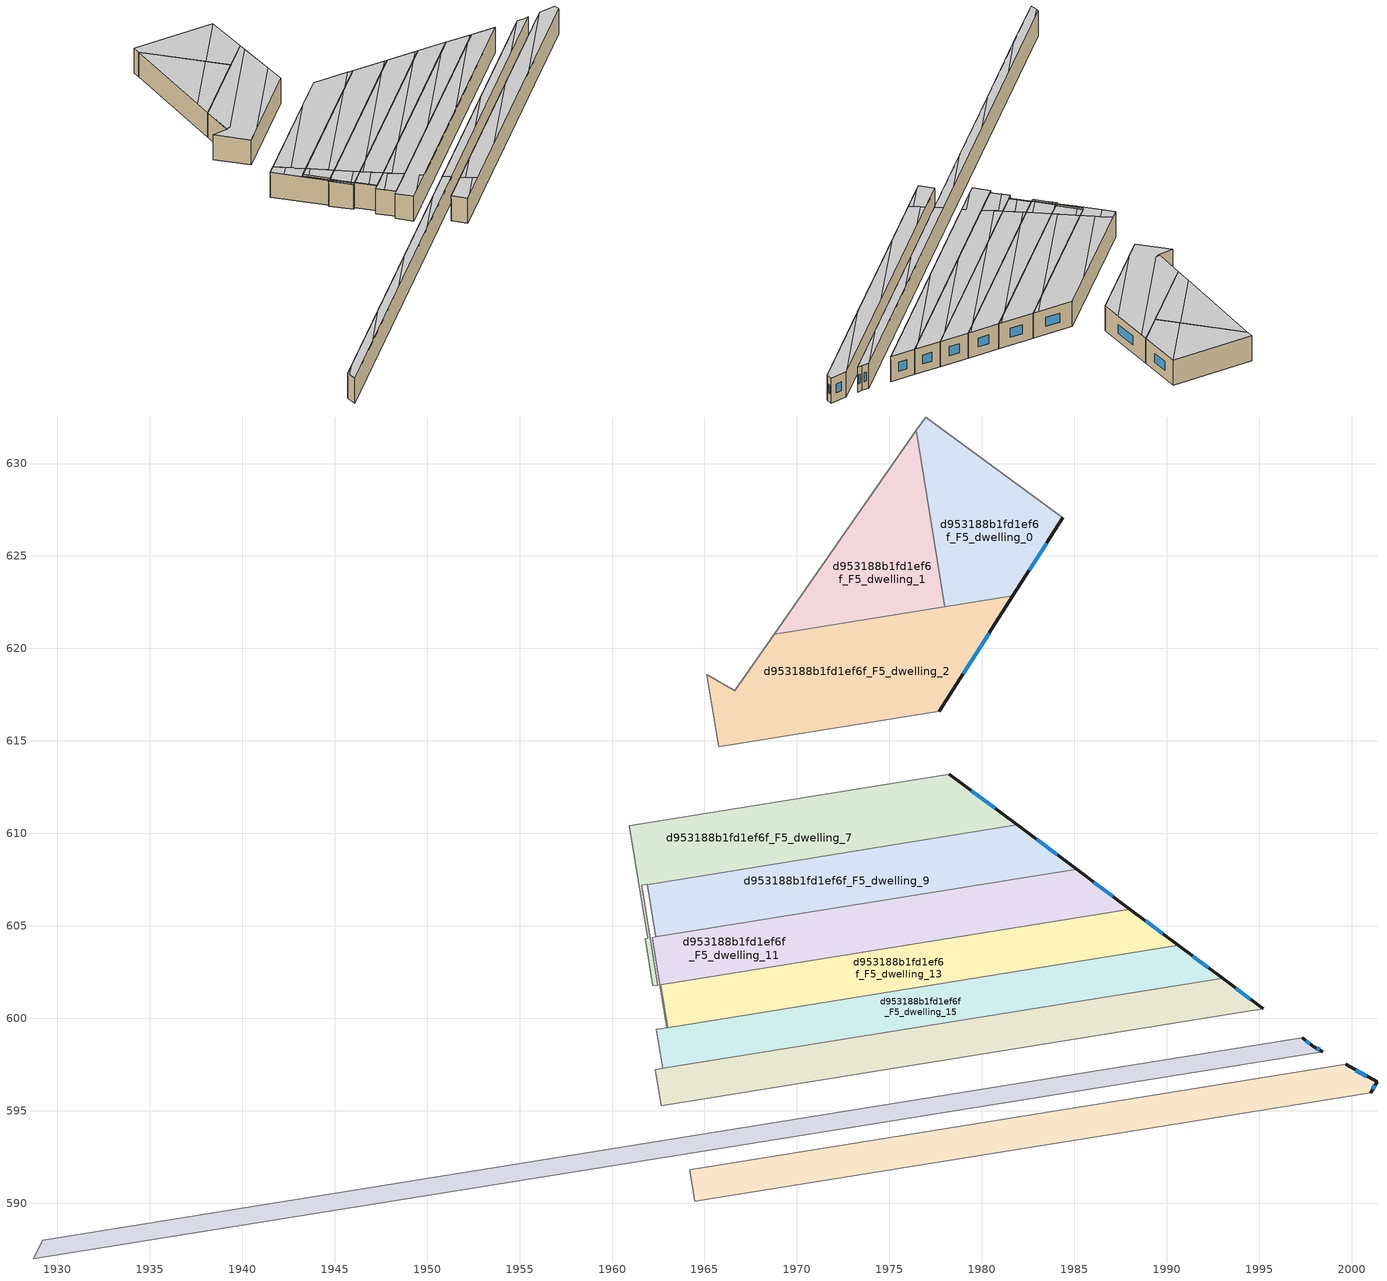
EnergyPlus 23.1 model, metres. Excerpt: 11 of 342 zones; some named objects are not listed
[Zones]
d953188b1fd1ef6f_F5_dwelling_0
 floor to d953188b1fd1ef6f_F4_dwelling_0 (EU_floor_Construction): 1984.36,627.07 1981.68,622.85 1978,622.26 1976.46,631.79 1976.97,632.51 z15
 wall outside (EU_wall_Construction): 1981.68,622.85 1984.36,627.07 z15:18
 wall adiabatic (EU_wall_Construction): 1984.36,627.07 1976.97,632.51 1976.46,631.79 z15:18
 wall to d953188b1fd1ef6f_F5_dwelling_1 (EU_wall_Construction): 1976.46,631.79 1978,622.26 z15:18
 wall to d953188b1fd1ef6f_F5_dwelling_2 (EU_wall_Construction): 1978,622.26 1981.68,622.85 z15:18
 window (EU_Window_Construction): 1982.55,624.22 1983.49,625.7 z15.97:17.03
 ceiling to d953188b1fd1ef6f_F6_dwelling_21 (EU_floor_Construction): 1984.34,627.03 1984.36,627.07 1976.97,632.51 1976.46,631.79 1977.58,624.86 z18
 ceiling to d953188b1fd1ef6f_F6_dwelling_22 (EU_floor_Construction): 1981.68,622.85 1984.34,627.03 1977.58,624.86 1978,622.26 z18
d953188b1fd1ef6f_F5_dwelling_1
 floor to d953188b1fd1ef6f_F4_dwelling_1 (EU_floor_Construction): 1976.46,631.79 1978,622.26 1968.78,620.78 z15
 wall adiabatic (EU_wall_Construction): 1976.46,631.79 1968.78,620.78 z15:18
 wall to d953188b1fd1ef6f_F5_dwelling_2 (EU_wall_Construction): 1968.78,620.78 1978,622.26 z15:18
 ceiling to d953188b1fd1ef6f_F6_dwelling_22 (EU_floor_Construction): 1978,622.26 1977.58,624.86 1969.91,622.39 1968.78,620.78 z18
 ceiling to d953188b1fd1ef6f_F6_dwelling_21 (EU_floor_Construction): 1977.58,624.86 1976.46,631.79 1969.91,622.39 z18
d953188b1fd1ef6f_F5_dwelling_11
 floor to d953188b1fd1ef6f_F4_dwelling_11 (EU_floor_Construction): 1988,605.91 1962.63,601.83 1963.01,599.5 1962.95,599.49 1962.17,604.37 1985.12,608.06 z15
 wall outside (EU_wall_Construction): 1988,605.91 1985.12,608.06 z15:18
 wall to d953188b1fd1ef6f_F5_dwelling_13 (EU_wall_Construction): 1963.01,599.5 1962.63,601.83 1988,605.91 z15:18
 wall to d953188b1fd1ef6f_F5_dwelling_15 (EU_wall_Construction): 1962.95,599.49 1963.01,599.5 z15:18
 wall to d953188b1fd1ef6f_F5_dwelling_14 (EU_wall_Construction): 1962.36,604.4 1962.17,604.37 1962.95,599.49 z15:18
 wall to d953188b1fd1ef6f_F5_dwelling_9 (EU_wall_Construction): 1985.12,608.06 1962.36,604.4 z15:18
 window (EU_Window_Construction): 1987.07,606.6 1986.06,607.36 z15.97:17.03
 ceiling to d953188b1fd1ef6f_F6_dwelling_27 (EU_floor_Construction): 1986.21,605.62 1987.73,606.11 1985.12,608.06 1983.27,607.76 1967.04,602.54 z18
 ceiling to d953188b1fd1ef6f_F6_dwelling_26 (EU_floor_Construction): 1983.27,607.76 1963.92,604.65 1964.72,602.16 1967.04,602.54 z18
 ceiling adiabatic (EU_roof_Construction): 1988,605.91 1987.73,606.11 1986.21,605.62 z18
 ceiling to d953188b1fd1ef6f_F6_dwelling_6 (EU_floor_Construction): 1964.51,602.82 1963.92,604.65 1963.16,604.53 1962.19,604.21 1962.52,602.18 z18
 ceiling to d953188b1fd1ef6f_F6_dwelling_5 (EU_floor_Construction): 1963.16,604.53 1962.17,604.37 1962.19,604.21 z18
 ceiling to d953188b1fd1ef6f_F6_dwelling_7 (EU_floor_Construction): 1964.72,602.16 1964.51,602.82 1962.52,602.18 1962.81,600.37 1962.86,600.39 1962.63,601.83 z18
 ceiling to d953188b1fd1ef6f_F6_dwelling_8 (EU_floor_Construction): 1963.01,599.5 1962.86,600.39 1962.81,600.37 1962.95,599.49 z18
d953188b1fd1ef6f_F5_dwelling_13
 floor to d953188b1fd1ef6f_F4_dwelling_13 (EU_floor_Construction): 1990.63,603.94 1963.01,599.5 1962.63,601.83 1988,605.91 z15
 wall outside (EU_wall_Construction): 1990.63,603.94 1988,605.91 z15:18
 wall to d953188b1fd1ef6f_F5_dwelling_15 (EU_wall_Construction): 1963.01,599.5 1990.63,603.94 z15:18
 window (EU_Window_Construction): 1989.78,604.58 1988.85,605.27 z15.97:17.03
 ceiling to d953188b1fd1ef6f_F6_dwelling_27 (EU_floor_Construction): 1986.21,605.62 1967.04,602.54 1964.83,601.82 1965.45,599.89 1971.36,600.84 z18
 ceiling to d953188b1fd1ef6f_F6_dwelling_26 (EU_floor_Construction): 1967.04,602.54 1964.72,602.16 1964.83,601.82 z18
 ceiling to d953188b1fd1ef6f_F6_dwelling_7 (EU_floor_Construction): 1965.06,601.09 1964.72,602.16 1962.63,601.83 1962.86,600.39 z18
 ceiling to d953188b1fd1ef6f_F6_dwelling_8 (EU_floor_Construction): 1965.45,599.89 1965.06,601.09 1962.86,600.39 1963.01,599.5 z18
 ceiling adiabatic (EU_roof_Construction): 1990.63,603.94 1988,605.91 1986.21,605.62 1971.36,600.84 z18
d953188b1fd1ef6f_F5_dwelling_15
 floor to d953188b1fd1ef6f_F4_dwelling_15 (EU_floor_Construction): 1993.01,602.16 1962.73,597.29 1962.4,599.4 1962.95,599.49 1963.01,599.5 1990.63,603.94 z15
 wall outside (EU_wall_Construction): 1993.01,602.16 1990.63,603.94 z15:18
 wall to d953188b1fd1ef6f_F5_dwelling_16 (EU_wall_Construction): 1962.4,599.4 1962.73,597.29 z15:18
 wall to d953188b1fd1ef6f_F5_dwelling_14 (EU_wall_Construction): 1962.95,599.49 1962.65,599.44 1962.4,599.4 z15:18
 wall to d953188b1fd1ef6f_F5_dwelling_17 (EU_wall_Construction): 1962.73,597.29 1993.01,602.16 z15:18
 window (EU_Window_Construction): 1992.24,602.73 1991.4,603.36 z15.97:17.03
 ceiling to d953188b1fd1ef6f_F6_dwelling_29 (EU_floor_Construction): 1991.82,601.97 1992.83,602.29 1990.63,603.94 1988.94,603.67 1975.49,599.34 z18
 ceiling to d953188b1fd1ef6f_F6_dwelling_28 (EU_floor_Construction): 1988.94,603.67 1971.36,600.84 1965.73,599.03 1966.11,597.83 1975.49,599.34 z18
 ceiling to d953188b1fd1ef6f_F6_dwelling_30 (EU_floor_Construction): 1993.01,602.16 1992.83,602.29 1991.82,601.97 z18
 ceiling to d953188b1fd1ef6f_F6_dwelling_9 (EU_floor_Construction): 1965.82,597.78 1966.1,597.87 1965.59,599.45 1962.55,598.47 1962.73,597.29 z18
 ceiling to d953188b1fd1ef6f_F6_dwelling_27 (EU_floor_Construction): 1971.36,600.84 1965.45,599.89 1965.73,599.03 z18
 ceiling to d953188b1fd1ef6f_F6_dwelling_8 (EU_floor_Construction): 1965.59,599.45 1965.45,599.89 1963.01,599.5 1962.95,599.49 1962.4,599.4 1962.55,598.47 z18
d953188b1fd1ef6f_F5_dwelling_17
 floor to d953188b1fd1ef6f_F4_dwelling_17 (EU_floor_Construction): 1995.22,600.51 1962.65,595.27 1962.34,597.22 1993.01,602.16 z15
 wall outside (EU_wall_Construction): 1995.22,600.51 1993.01,602.16 z15:18
 wall to d953188b1fd1ef6f_F5_dwelling_18 (EU_wall_Construction): 1962.34,597.22 1962.65,595.27 z15:18
 wall to d953188b1fd1ef6f_F5_dwelling_19 (EU_wall_Construction): 1962.65,595.27 1995.22,600.51 z15:18
 wall to d953188b1fd1ef6f_F5_dwelling_16 (EU_wall_Construction): 1962.73,597.29 1962.34,597.22 z15:18
 window (EU_Window_Construction): 1994.5,601.04 1993.73,601.62 z15.97:17.03
 ceiling to d953188b1fd1ef6f_F6_dwelling_30 (EU_floor_Construction): 1994.69,600.42 1995.14,600.57 1993.01,602.16 1991.82,601.97 1979.37,597.96 z18
 ceiling to d953188b1fd1ef6f_F6_dwelling_31 (EU_floor_Construction): 1995.22,600.51 1995.14,600.57 1994.69,600.42 z18
 ceiling to d953188b1fd1ef6f_F6_dwelling_11 (EU_floor_Construction): 1966.72,595.93 1966.59,596.34 1963.9,595.47 z18
 ceiling adiabatic (EU_roof_Construction): 1991.82,601.97 1962.34,597.22 1962.65,595.27 1963.9,595.47 1966.59,596.34 1966.72,595.93 1979.37,597.96 z18
d953188b1fd1ef6f_F5_dwelling_2
 floor to d953188b1fd1ef6f_F4_dwelling_2 (EU_floor_Construction): 1981.68,622.85 1977.71,616.6 1965.76,614.68 1965.13,618.58 1965.15,618.57 1966.65,617.71 1968.78,620.78 z15
 wall outside (EU_wall_Construction): 1977.71,616.6 1981.68,622.85 z15:18
 wall adiabatic (EU_wall_Construction): 1968.78,620.78 1966.65,617.71 1965.15,618.57 1965.13,618.58 z15:18
 wall to d953188b1fd1ef6f_F5_dwelling_3 (EU_wall_Construction): 1965.13,618.58 1965.76,614.68 z15:18
 wall to d953188b1fd1ef6f_F5_dwelling_5 (EU_wall_Construction): 1965.76,614.68 1977.71,616.6 z15:18
 window (EU_Window_Construction): 1979,618.63 1980.39,620.82 z15.97:17.03
 ceiling to d953188b1fd1ef6f_F6_dwelling_23 (EU_floor_Construction): 1978.97,618.6 1981.22,622.12 1967.16,617.59 1966.98,617.7 1966.77,617.63 1966.86,617.76 1966.73,617.84 1966.65,617.71 1965.15,618.57 1965.13,618.58 1965.76,614.68 1967.84,615.01 z18
 ceiling to d953188b1fd1ef6f_F6_dwelling_24 (EU_floor_Construction): 1977.71,616.6 1978.97,618.6 1967.84,615.01 z18
 ceiling to d953188b1fd1ef6f_F6_dwelling_22 (EU_floor_Construction): 1981.22,622.12 1981.68,622.85 1968.78,620.78 1966.73,617.84 1966.86,617.76 1966.77,617.63 1966.98,617.7 1967.16,617.59 z18
d953188b1fd1ef6f_F5_dwelling_21
 floor to d953188b1fd1ef6f_F4_dwelling_21 (EU_floor_Construction): 1997.94,598.47 1998.43,598.2 1928.69,586.99 1929.21,587.99 1997.31,598.94 z15
 wall outside (EU_wall_Construction): 1998.43,598.2 1997.94,598.47 1997.31,598.94 z15:18
 wall adiabatic (EU_wall_Construction): 1929.21,587.99 1928.69,586.99 z15:18
 wall to d953188b1fd1ef6f_F5_dwelling_20 (EU_wall_Construction): 1997.31,598.94 1929.21,587.99 z15:18
 wall to d953188b1fd1ef6f_F5_dwelling_22 (EU_wall_Construction): 1928.69,586.99 1998.43,598.2 z15:18
 window (EU_Window_Construction): 1997.74,598.62 1997.52,598.79 / 1998.27,598.29 1998.1,598.38 z15.97:17.03
 ceiling to d953188b1fd1ef6f_F6_dwelling_11 (EU_floor_Construction): 1963.07,593.43 1952.07,591.67 1946.36,589.83 1957.36,591.6 z18
 ceiling adiabatic (EU_roof_Construction): 1952.07,591.67 1941.54,589.97 1935.82,588.13 1946.36,589.83 z18
 ceiling to d953188b1fd1ef6f_F6_dwelling_9 (EU_floor_Construction): 1941.54,589.97 1930.75,588.24 1929.06,587.69 1928.69,586.99 1935.82,588.13 z18
 ceiling to d953188b1fd1ef6f_F6_dwelling_32 (EU_floor_Construction): 1998.43,598.2 1997.94,598.47 1997.31,598.94 1991.6,597.1 z18
 ceiling to d953188b1fd1ef6f_F6_dwelling_8 (EU_floor_Construction): 1930.75,588.24 1929.21,587.99 1929.06,587.69 z18
 ceiling to d953188b1fd1ef6f_F6_dwelling_31 (EU_floor_Construction): 1997.31,598.94 1982.86,596.62 1977.14,594.78 1991.6,597.1 z18
 ceiling to d953188b1fd1ef6f_F6_dwelling_12 (EU_floor_Construction): 1967.59,593.24 1967.31,594.12 1963.07,593.43 1957.36,591.6 z18
 ceiling to d953188b1fd1ef6f_F6_dwelling_30 (EU_floor_Construction): 1982.86,596.62 1967.54,594.15 1967.32,594.08 1967.59,593.24 1977.14,594.78 z18
d953188b1fd1ef6f_F5_dwelling_23
 floor to d953188b1fd1ef6f_F4_dwelling_23 (EU_floor_Construction): 2001.36,596.57 2001.03,595.98 1964.48,590.1 1964.21,591.8 1999.68,597.5 z15
 wall outside (EU_wall_Construction): 2001.03,595.98 2001.36,596.57 1999.68,597.5 z15:18
 wall to d953188b1fd1ef6f_F5_dwelling_24 (EU_wall_Construction): 1964.21,591.8 1964.48,590.1 z15:18
 wall to d953188b1fd1ef6f_F5_dwelling_25 (EU_wall_Construction): 1964.48,590.1 2001.03,595.98 z15:18
 wall to d953188b1fd1ef6f_F5_dwelling_22 (EU_wall_Construction): 1999.68,597.5 1964.21,591.8 z15:18
 window (EU_Window_Construction): 2001.14,596.17 2001.25,596.38 / 2000.82,596.87 2000.23,597.2 z15.97:17.03
 ceiling to d953188b1fd1ef6f_F6_dwelling_33 (EU_floor_Construction): 2001.03,595.98 2001.36,596.57 1999.69,597.5 1988.92,594.03 z18
 ceiling to d953188b1fd1ef6f_F6_dwelling_32 (EU_floor_Construction): 1999.69,597.5 1999.68,597.5 1986.03,595.31 1975.22,591.83 1988.92,594.03 z18
 ceiling to d953188b1fd1ef6f_F6_dwelling_31 (EU_floor_Construction): 1986.03,595.31 1971.57,592.98 1968.04,591.85 1968.39,590.73 1975.22,591.83 z18
 ceiling to d953188b1fd1ef6f_F6_dwelling_13 (EU_floor_Construction): 1968.23,591.25 1967.86,592.39 1964.21,591.8 1964.48,590.1 1964.84,590.16 z18
 ceiling adiabatic (EU_roof_Construction): 1968.39,590.73 1968.23,591.25 1964.84,590.16 1964.48,590.1 z18; 1971.57,592.98 1967.86,592.39 1968.04,591.85 z18
d953188b1fd1ef6f_F5_dwelling_7
 floor to d953188b1fd1ef6f_F4_dwelling_7 (EU_floor_Construction): 1981.92,610.45 1961.6,607.19 1962.47,601.8 1962.21,601.76 1961.8,604.31 1961.92,604.33 1960.94,610.42 1978.24,613.21 z15
 wall outside (EU_wall_Construction): 1981.92,610.45 1978.24,613.21 z15:18
 wall to d953188b1fd1ef6f_F5_dwelling_12 (EU_wall_Construction): 1961.8,604.31 1962.21,601.76 z15:18
 wall to d953188b1fd1ef6f_F5_dwelling_14 (EU_wall_Construction): 1962.21,601.76 1962.47,601.8 1961.6,607.19 1961.91,607.24 z15:18
 wall to d953188b1fd1ef6f_F5_dwelling_5 (EU_wall_Construction): 1978.24,613.21 1960.94,610.42 1961.92,604.33 1961.8,604.31 z15:18
 wall to d953188b1fd1ef6f_F5_dwelling_9 (EU_wall_Construction): 1961.91,607.24 1981.92,610.45 z15:18
 window (EU_Window_Construction): 1980.73,611.35 1979.43,612.31 z15.97:17.03
 ceiling to d953188b1fd1ef6f_F6_dwelling_25 (EU_floor_Construction): 1981.39,610.85 1978.24,613.2 1974.21,612.56 1962.58,608.81 1962.61,608.72 1962.69,608.48 1963.03,607.42 1978.43,609.89 z18
 ceiling to d953188b1fd1ef6f_F6_dwelling_26 (EU_floor_Construction): 1981.92,610.45 1981.62,610.68 1981.39,610.85 1978.43,609.89 z18
 ceiling to d953188b1fd1ef6f_F6_dwelling_6 (EU_floor_Construction): 1962.41,602.15 1962.08,604.18 1961.83,604.1 1962.16,602.07 z18
 ceiling to d953188b1fd1ef6f_F6_dwelling_3 (EU_floor_Construction): 1962.38,609.43 1962.01,610.59 1960.94,610.42 1961.16,609.03 z18
 ceiling to d953188b1fd1ef6f_F6_dwelling_4 (EU_floor_Construction): 1963.03,607.42 1962.65,608.6 1962.61,608.72 1962.59,608.76 1962.38,609.43 1961.16,609.03 1961.58,606.45 1961.71,606.49 1961.6,607.19 z18
 ceiling adiabatic (EU_roof_Construction): 1981.62,610.68 1978.24,613.21 1960.94,610.42 1962.01,610.59 1962.59,608.76 1962.58,608.81 1974.21,612.56 1978.24,613.2 1981.39,610.85 z18
 ceiling to d953188b1fd1ef6f_F6_dwelling_7 (EU_floor_Construction): 1962.47,601.8 1962.41,602.15 1962.16,602.07 1962.21,601.76 z18
 ceiling to d953188b1fd1ef6f_F6_dwelling_5 (EU_floor_Construction): 1962.08,604.18 1961.71,606.49 1961.58,606.45 1961.92,604.33 1961.8,604.31 1961.83,604.1 z18
d953188b1fd1ef6f_F5_dwelling_9
 floor to d953188b1fd1ef6f_F4_dwelling_9 (EU_floor_Construction): 1985.12,608.06 1962.36,604.4 1961.91,607.24 1981.92,610.45 z15
 wall outside (EU_wall_Construction): 1985.12,608.06 1981.92,610.45 z15:18
 wall to d953188b1fd1ef6f_F5_dwelling_14 (EU_wall_Construction): 1961.91,607.24 1962.36,604.4 z15:18
 window (EU_Window_Construction): 1984.08,608.83 1982.96,609.68 z15.97:17.03
 ceiling to d953188b1fd1ef6f_F6_dwelling_26 (EU_floor_Construction): 1983.27,607.76 1984.84,608.26 1981.92,610.45 1978.43,609.89 1963.75,605.17 1963.92,604.65 z18
 ceiling to d953188b1fd1ef6f_F6_dwelling_27 (EU_floor_Construction): 1985.12,608.06 1984.84,608.26 1983.27,607.76 z18
 ceiling to d953188b1fd1ef6f_F6_dwelling_5 (EU_floor_Construction): 1963.88,604.76 1963.17,606.96 1962.01,606.59 1962.36,604.4 1963.16,604.53 z18
 ceiling to d953188b1fd1ef6f_F6_dwelling_6 (EU_floor_Construction): 1963.92,604.65 1963.88,604.76 1963.16,604.53 z18
 ceiling to d953188b1fd1ef6f_F6_dwelling_4 (EU_floor_Construction): 1963.17,606.96 1963.03,607.42 1961.91,607.24 1962.01,606.59 z18
 ceiling adiabatic (EU_roof_Construction): 1978.43,609.89 1963.03,607.42 1963.75,605.17 z18
[Building]
EU S2 Campaign: North Axis=0; Terrain=City; Solar Distribution=FullExterior
[Site:Location]
Bologna: Latitude=44.5; Longitude=11.25; Time Zone=1; Elevation=37
[SizingPeriod:WeatherFileDays]
AnnualSizingPeriod: Begin Month=1; Begin Day of Month=1; End Month=12; End Day of Month=31; Day of Week for Start Day=Monday; Use Weather File Daylight Saving Period=No; Use Weather File Rain and Snow Indicators=No
[MATERIAL]
EU_InternalMass_Material: Roughness=MediumRough; Thickness=0.1; Conductivity=1; Density=1800; Specific Heat=900; Thermal Absorptance=0.9; Solar Absorptance=0.7; Visible Absorptance=0.7
[MATERIAL:NOMASS] Roughness=MediumRough; Thermal Absorptance=0.9; Solar Absorptance=0.7; Visible Absorptance=0.7
Name | Thermal Resistance
EU_wall_NoMass | 0.779417
EU_roof_NoMass | 0.435466
EU_floor_NoMass | 0.588222
[WINDOWMATERIAL:SIMPLEGLAZINGSYSTEM]
EU_Window_SimpleGlazing: UFactor=5.16242; Solar Heat Gain Coefficient=0.85; Visible Transmittance=0.85
[CONSTRUCTION]
EU_wall_Construction: EU_wall_NoMass
EU_roof_Construction: EU_roof_NoMass
EU_floor_Construction: EU_floor_NoMass
EU_Window_Construction: EU_Window_SimpleGlazing
EU_InternalMass_Construction: EU_InternalMass_Material
[ZONE] Type=1; Multiplier=1; Ceiling Height=autocalculate; Floor Area=autocalculate; Part of Total Floor Area=Yes
Name | Volume
d953188b1fd1ef6f_F5_dwelling_0 | 135.192
d953188b1fd1ef6f_F5_dwelling_1 | 135.205
d953188b1fd1ef6f_F5_dwelling_11 | 190.069
d953188b1fd1ef6f_F5_dwelling_13 | 190.031
d953188b1fd1ef6f_F5_dwelling_15 | 189.998
d953188b1fd1ef6f_F5_dwelling_17 | 190.065
d953188b1fd1ef6f_F5_dwelling_2 | 222.81
d953188b1fd1ef6f_F5_dwelling_21 | 190.012
d953188b1fd1ef6f_F5_dwelling_23 | 189.983
d953188b1fd1ef6f_F5_dwelling_7 | 192.541
d953188b1fd1ef6f_F5_dwelling_9 | 186.848
[INTERNALMASS] Construction=EU_InternalMass_Construction
Name | Zone or ZoneList | Surface Area
d953188b1fd1ef6f_F5_dwelling_0_EU_InternalMass | d953188b1fd1ef6f_F5_dwelling_0 | 45.0645
d953188b1fd1ef6f_F5_dwelling_1_EU_InternalMass | d953188b1fd1ef6f_F5_dwelling_1 | 45.0702
d953188b1fd1ef6f_F5_dwelling_2_EU_InternalMass | d953188b1fd1ef6f_F5_dwelling_2 | 74.2701
d953188b1fd1ef6f_F5_dwelling_7_EU_InternalMass | d953188b1fd1ef6f_F5_dwelling_7 | 64.1759
d953188b1fd1ef6f_F5_dwelling_9_EU_InternalMass | d953188b1fd1ef6f_F5_dwelling_9 | 62.2808
d953188b1fd1ef6f_F5_dwelling_11_EU_InternalMass | d953188b1fd1ef6f_F5_dwelling_11 | 63.3554
d953188b1fd1ef6f_F5_dwelling_13_EU_InternalMass | d953188b1fd1ef6f_F5_dwelling_13 | 63.3453
d953188b1fd1ef6f_F5_dwelling_15_EU_InternalMass | d953188b1fd1ef6f_F5_dwelling_15 | 63.3331
d953188b1fd1ef6f_F5_dwelling_17_EU_InternalMass | d953188b1fd1ef6f_F5_dwelling_17 | 63.355
d953188b1fd1ef6f_F5_dwelling_21_EU_InternalMass | d953188b1fd1ef6f_F5_dwelling_21 | 63.3374
d953188b1fd1ef6f_F5_dwelling_23_EU_InternalMass | d953188b1fd1ef6f_F5_dwelling_23 | 63.3276
[OTHEREQUIPMENT] Fuel Type=Electricity; Design Level Calculation Method=Watts/Area; Power per Zone Floor Area=1; Fraction Latent=0; Fraction Radiant=0; Fraction Lost=0; Carbon Dioxide Generation Rate=0; EndUse Subcategory=EU_Step8_InternalGains
Name | Zone or ZoneList or Space or SpaceList | Schedule
EU_Step8_InternalGain_d953188b1fd1ef6f_F5_dwelling_0_f000 | d953188b1fd1ef6f_F5_dwelling_0 | EU_Step8_GainSchedule_d953188b1fd1ef6f_F5_dwelling_0_f000
EU_Step8_InternalGain_d953188b1fd1ef6f_F5_dwelling_1_f000 | d953188b1fd1ef6f_F5_dwelling_1 | EU_Step8_GainSchedule_d953188b1fd1ef6f_F5_dwelling_1_f000
EU_Step8_InternalGain_d953188b1fd1ef6f_F5_dwelling_2_f000 | d953188b1fd1ef6f_F5_dwelling_2 | EU_Step8_GainSchedule_d953188b1fd1ef6f_F5_dwelling_2_f000
EU_Step8_InternalGain_d953188b1fd1ef6f_F5_dwelling_7_f000 | d953188b1fd1ef6f_F5_dwelling_7 | EU_Step8_GainSchedule_d953188b1fd1ef6f_F5_dwelling_7_f000
EU_Step8_InternalGain_d953188b1fd1ef6f_F5_dwelling_9_f000 | d953188b1fd1ef6f_F5_dwelling_9 | EU_Step8_GainSchedule_d953188b1fd1ef6f_F5_dwelling_9_f000
EU_Step8_InternalGain_d953188b1fd1ef6f_F5_dwelling_11_f000 | d953188b1fd1ef6f_F5_dwelling_11 | EU_Step8_GainSchedule_d953188b1fd1ef6f_F5_dwelling_11_f000
EU_Step8_InternalGain_d953188b1fd1ef6f_F5_dwelling_13_f000 | d953188b1fd1ef6f_F5_dwelling_13 | EU_Step8_GainSchedule_d953188b1fd1ef6f_F5_dwelling_13_f000
EU_Step8_InternalGain_d953188b1fd1ef6f_F5_dwelling_15_f000 | d953188b1fd1ef6f_F5_dwelling_15 | EU_Step8_GainSchedule_d953188b1fd1ef6f_F5_dwelling_15_f000
EU_Step8_InternalGain_d953188b1fd1ef6f_F5_dwelling_17_f000 | d953188b1fd1ef6f_F5_dwelling_17 | EU_Step8_GainSchedule_d953188b1fd1ef6f_F5_dwelling_17_f000
EU_Step8_InternalGain_d953188b1fd1ef6f_F5_dwelling_21_f000 | d953188b1fd1ef6f_F5_dwelling_21 | EU_Step8_GainSchedule_d953188b1fd1ef6f_F5_dwelling_21_f000
EU_Step8_InternalGain_d953188b1fd1ef6f_F5_dwelling_23_f000 | d953188b1fd1ef6f_F5_dwelling_23 | EU_Step8_GainSchedule_d953188b1fd1ef6f_F5_dwelling_23_f000
[ZONEVENTILATION:DESIGNFLOWRATE] Schedule=EU_AlwaysOn; Design Flow Rate Calculation Method=AirChanges/Hour; Air Changes per Hour=0.712058; Ventilation Type=Natural; Fan Pressure Rise=0; Fan Total Efficiency=1; Constant Term Coefficient=1; Temperature Term Coefficient=0; Velocity Term Coefficient=0; Velocity Squared Term Coefficient=0; Minimum Indoor Temperature=-100; Maximum Indoor Temperature=100; Delta Temperature=-100; Minimum Outdoor Temperature=-100; Maximum Outdoor Temperature=100; Maximum Wind Speed=40
Name | Zone or ZoneList or Space or SpaceList
EU_ConstantAir_d953188b1fd1ef6f_F5_dwelling_0 | d953188b1fd1ef6f_F5_dwelling_0
EU_ConstantAir_d953188b1fd1ef6f_F5_dwelling_1 | d953188b1fd1ef6f_F5_dwelling_1
EU_ConstantAir_d953188b1fd1ef6f_F5_dwelling_2 | d953188b1fd1ef6f_F5_dwelling_2
EU_ConstantAir_d953188b1fd1ef6f_F5_dwelling_7 | d953188b1fd1ef6f_F5_dwelling_7
EU_ConstantAir_d953188b1fd1ef6f_F5_dwelling_9 | d953188b1fd1ef6f_F5_dwelling_9
EU_ConstantAir_d953188b1fd1ef6f_F5_dwelling_11 | d953188b1fd1ef6f_F5_dwelling_11
EU_ConstantAir_d953188b1fd1ef6f_F5_dwelling_13 | d953188b1fd1ef6f_F5_dwelling_13
EU_ConstantAir_d953188b1fd1ef6f_F5_dwelling_15 | d953188b1fd1ef6f_F5_dwelling_15
EU_ConstantAir_d953188b1fd1ef6f_F5_dwelling_17 | d953188b1fd1ef6f_F5_dwelling_17
EU_ConstantAir_d953188b1fd1ef6f_F5_dwelling_21 | d953188b1fd1ef6f_F5_dwelling_21
EU_ConstantAir_d953188b1fd1ef6f_F5_dwelling_23 | d953188b1fd1ef6f_F5_dwelling_23
[HVACTEMPLATE:ZONE:IDEALLOADSAIRSYSTEM] System Availability Schedule=EU_AlwaysOn; Maximum Heating Supply Air Temperature=50; Minimum Cooling Supply Air Temperature=13; Maximum Heating Supply Air Humidity Ratio=0.0156; Minimum Cooling Supply Air Humidity Ratio=0.0077; Heating Limit=NoLimit; Cooling Limit=NoLimit; Heating Availability Schedule=EU_AlwaysOn; Cooling Availability Schedule=EU_CoolingOff; Dehumidification Control Type=ConstantSensibleHeatRatio; Cooling Sensible Heat Ratio=0.7; Dehumidification Setpoint=60; Humidification Control Type=None; Humidification Setpoint=30; Outdoor Air Method=None; Outdoor Air Flow Rate per Person=0.00944; Outdoor Air Flow Rate per Zone Floor Area=0; Outdoor Air Flow Rate per Zone=0; Demand Controlled Ventilation Type=None; Outdoor Air Economizer Type=NoEconomizer; Heat Recovery Type=None; Sensible Heat Recovery Effectiveness=0.7; Latent Heat Recovery Effectiveness=0.65
Name | Template Thermostat
d953188b1fd1ef6f_F5_dwelling_0 | EU_HeatOnly_d953188b1fd1ef6f_F5_dwelling_0
d953188b1fd1ef6f_F5_dwelling_1 | EU_HeatOnly_d953188b1fd1ef6f_F5_dwelling_1
d953188b1fd1ef6f_F5_dwelling_2 | EU_HeatOnly_d953188b1fd1ef6f_F5_dwelling_2
d953188b1fd1ef6f_F5_dwelling_7 | EU_HeatOnly_d953188b1fd1ef6f_F5_dwelling_7
d953188b1fd1ef6f_F5_dwelling_9 | EU_HeatOnly_d953188b1fd1ef6f_F5_dwelling_9
d953188b1fd1ef6f_F5_dwelling_11 | EU_HeatOnly_d953188b1fd1ef6f_F5_dwelling_11
d953188b1fd1ef6f_F5_dwelling_13 | EU_HeatOnly_d953188b1fd1ef6f_F5_dwelling_13
d953188b1fd1ef6f_F5_dwelling_15 | EU_HeatOnly_d953188b1fd1ef6f_F5_dwelling_15
d953188b1fd1ef6f_F5_dwelling_17 | EU_HeatOnly_d953188b1fd1ef6f_F5_dwelling_17
d953188b1fd1ef6f_F5_dwelling_21 | EU_HeatOnly_d953188b1fd1ef6f_F5_dwelling_21
d953188b1fd1ef6f_F5_dwelling_23 | EU_HeatOnly_d953188b1fd1ef6f_F5_dwelling_23
[SIZING:ZONE] Zone Cooling Design Supply Air Temperature Input Method=SupplyAirTemperature; Zone Cooling Design Supply Air Temperature=13; Zone Heating Design Supply Air Temperature Input Method=SupplyAirTemperature; Zone Heating Design Supply Air Temperature=50; Zone Cooling Design Supply Air Humidity Ratio=0.008; Zone Heating Design Supply Air Humidity Ratio=0.008; Cooling Design Air Flow Method=DesignDay; Cooling Design Air Flow Rate=0; Cooling Minimum Air Flow per Zone Floor Area=0.000762; Cooling Minimum Air Flow=0; Cooling Minimum Air Flow Fraction=0.2; Heating Design Air Flow Method=DesignDay; Heating Design Air Flow Rate=0; Heating Maximum Air Flow per Zone Floor Area=0.002032; Heating Maximum Air Flow=0.141576; Heating Maximum Air Flow Fraction=0.3; Account for Dedicated Outdoor Air System=No; Dedicated Outdoor Air System Control Strategy=NeutralSupplyAir; Dedicated Outdoor Air Low Setpoint Temperature for Design=autosize; Dedicated Outdoor Air High Setpoint Temperature for Design=autosize; Zone Load Sizing Method=Sensible Load Only No Latent Load; Zone Latent Cooling Design Supply Air Humidity Ratio Input Method=HumidityRatioDifference; Zone Cooling Design Supply Air Humidity Ratio Difference=0.005; Zone Latent Heating Design Supply Air Humidity Ratio Input Method=HumidityRatioDifference; Zone Humidification Design Supply Air Humidity Ratio Difference=0.005
d953188b1fd1ef6f_F5_dwelling_0; d953188b1fd1ef6f_F5_dwelling_1; d953188b1fd1ef6f_F5_dwelling_2; d953188b1fd1ef6f_F5_dwelling_7; d953188b1fd1ef6f_F5_dwelling_9; d953188b1fd1ef6f_F5_dwelling_11; d953188b1fd1ef6f_F5_dwelling_13; d953188b1fd1ef6f_F5_dwelling_15; d953188b1fd1ef6f_F5_dwelling_17; d953188b1fd1ef6f_F5_dwelling_21; d953188b1fd1ef6f_F5_dwelling_23
[SCHEDULE:CONSTANT]
Name | Hourly Value
EU_AlwaysOn | 1
EU_CoolingOff | 0
[SCHEDULE:FILE] Column Number=1; Rows to Skip at Top=0; Number of Hours of Data=8760; Column Separator=Comma; Interpolate to Timestep=No; Minutes per Item=60; Adjust Schedule for Daylight Savings=Yes
Name | File
EU_Step8_GainSchedule_d953188b1fd1ef6f_F5_dwelling_0_f000 | ../../schedules/d953188b1fd1ef6f/d953188b1fd1ef6f_F5_dwelling_0_f000_gain.csv
EU_Step8_GainSchedule_d953188b1fd1ef6f_F5_dwelling_1_f000 | ../../schedules/d953188b1fd1ef6f/d953188b1fd1ef6f_F5_dwelling_1_f000_gain.csv
EU_Step8_GainSchedule_d953188b1fd1ef6f_F5_dwelling_2_f000 | ../../schedules/d953188b1fd1ef6f/d953188b1fd1ef6f_F5_dwelling_2_f000_gain.csv
EU_Step8_GainSchedule_d953188b1fd1ef6f_F5_dwelling_7_f000 | ../../schedules/d953188b1fd1ef6f/d953188b1fd1ef6f_F5_dwelling_7_f000_gain.csv
EU_Step8_GainSchedule_d953188b1fd1ef6f_F5_dwelling_9_f000 | ../../schedules/d953188b1fd1ef6f/d953188b1fd1ef6f_F5_dwelling_9_f000_gain.csv
EU_Step8_GainSchedule_d953188b1fd1ef6f_F5_dwelling_11_f000 | ../../schedules/d953188b1fd1ef6f/d953188b1fd1ef6f_F5_dwelling_11_f000_gain.csv
EU_Step8_GainSchedule_d953188b1fd1ef6f_F5_dwelling_13_f000 | ../../schedules/d953188b1fd1ef6f/d953188b1fd1ef6f_F5_dwelling_13_f000_gain.csv
EU_Step8_GainSchedule_d953188b1fd1ef6f_F5_dwelling_15_f000 | ../../schedules/d953188b1fd1ef6f/d953188b1fd1ef6f_F5_dwelling_15_f000_gain.csv
EU_Step8_GainSchedule_d953188b1fd1ef6f_F5_dwelling_17_f000 | ../../schedules/d953188b1fd1ef6f/d953188b1fd1ef6f_F5_dwelling_17_f000_gain.csv
EU_Step8_GainSchedule_d953188b1fd1ef6f_F5_dwelling_21_f000 | ../../schedules/d953188b1fd1ef6f/d953188b1fd1ef6f_F5_dwelling_21_f000_gain.csv
EU_Step8_GainSchedule_d953188b1fd1ef6f_F5_dwelling_23_f000 | ../../schedules/d953188b1fd1ef6f/d953188b1fd1ef6f_F5_dwelling_23_f000_gain.csv
